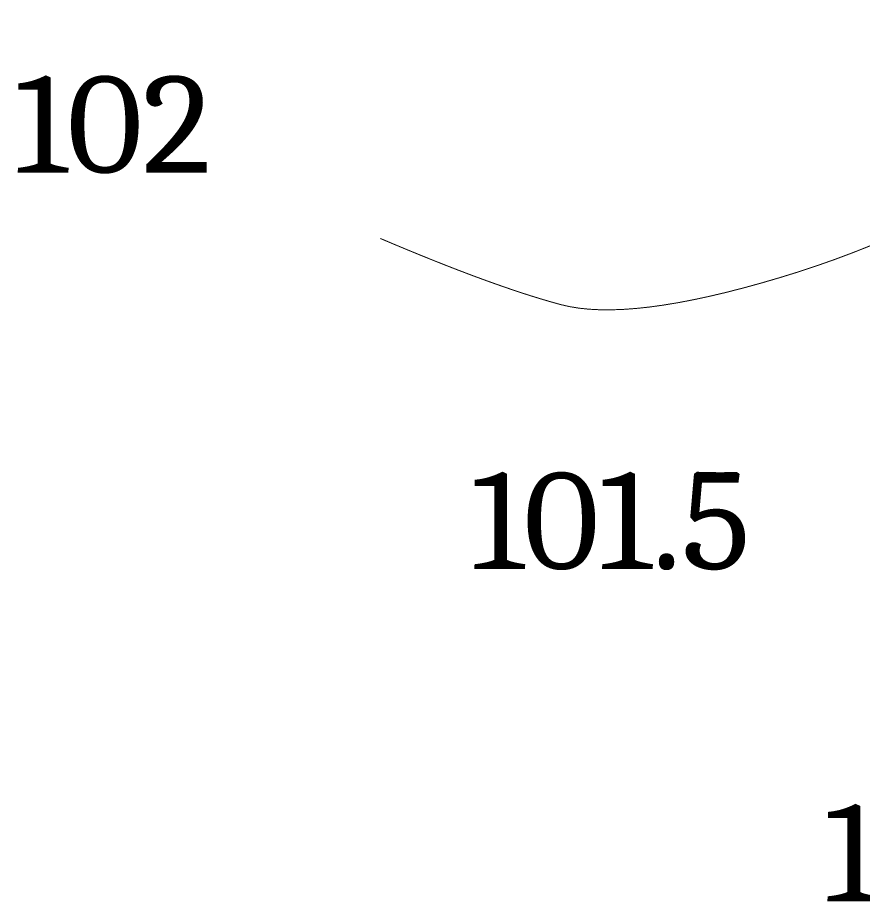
# Model space of a CAD drawing. Header units: inches. Extents: x 12 to 499, y -1 to 336.
# Drawn here: x 46.73 to 55.44, y 121.2 to 130.32 of the extents above; entities that cross this region are included whole.
import ezdxf
from ezdxf.enums import TextEntityAlignment as Align

# ---------------------------------------------------------------- set-up
doc = ezdxf.new("R2010")
doc.units = ezdxf.units.IN
doc.layers.add('PTS1-Cont-H', color=7, linetype='Continuous')
doc.styles.get("Standard").update_dxf_attribs({"font": 'Cambria.ttf'})
doc.linetypes.add('CONTOUR0102.0', pattern='A,50,-0.2,0,["102",Standard,S=1,R=0,X=0,Y=-0.5],-3', length=53.2)

msp = doc.modelspace()

# ---------------------------------------------------------------- linework, layer by layer
at = {"layer": 'PTS1-Cont-H', "color": 46, "linetype": 'CONTOUR0102.0', "const_width": 0.01, "flags": 128}
msp.add_lwpolyline([(50.4699, 128.0436), (50.6129, 127.9831), (50.7523, 127.9251), (50.8881, 127.8694), (51.0204, 127.816), (51.1492, 127.7651), (51.2743, 127.7165), (51.396, 127.6703), (51.514, 127.6265), (51.6285, 127.5851), (51.7395, 127.546), (51.8468, 127.5093), (51.9507, 127.475), (52.0509, 127.4431), (52.1476, 127.4136), (52.2408, 127.3864), (52.3304, 127.3616), (52.4215, 127.3406), (52.5193, 127.3246), (52.6237, 127.3138), (52.7347, 127.3081), (52.8524, 127.3075), (52.9768, 127.312), (53.1078, 127.3216), (53.2454, 127.3363), (53.3897, 127.3562), (53.5406, 127.3811), (53.6982, 127.4112), (53.8624, 127.4463), (54.0333, 127.4866), (54.2108, 127.532), (54.395, 127.5825), (54.5857, 127.6381), (54.7785, 127.6978), (54.9687, 127.7607), (55.1562, 127.8267), (55.3411, 127.8958), (55.5233, 127.9681), (55.7029, 128.0435), (55.8799, 128.122), (56.0542, 128.2036), (56.2259, 128.2884), (56.3949, 128.3763), (56.5613, 128.4674), (56.7251, 128.5616), (56.8862, 128.6589), (57.0447, 128.7593), (57.2005, 128.8629), (57.3538, 128.9696), (57.5057, 129.0782), (57.6577, 129.1874), (57.8098, 129.2973), (57.962, 129.4077), (58.1143, 129.5189), (58.2667, 129.6306), (58.4191, 129.743), (58.5717, 129.856), (58.7243, 129.9696), (58.8771, 130.0839), (59.0299, 130.1988), (59.1828, 130.3143), (59.3358, 130.4305), (59.4889, 130.5473), (59.6421, 130.6647), (59.7954, 130.7827), (59.9496, 130.9036), (60.1054, 131.0293), (60.2629, 131.1599), (60.422, 131.2953), (60.5828, 131.4357), (60.7453, 131.581), (60.9095, 131.7311), (61.0753, 131.8862), (61.2428, 132.0461), (61.4119, 132.2109), (61.5827, 132.3806), (61.7552, 132.5552), (61.9293, 132.7347), (62.1051, 132.9191), (62.2826, 133.1084), (62.4618, 133.3025), (62.6363, 133.4936), (62.8, 133.6735), (62.953, 133.8422), (63.0951, 133.9998), (63.2263, 134.1462), (63.3468, 134.2815), (63.4565, 134.4057), (63.5553, 134.5187), (63.6433, 134.6205), (63.7205, 134.7112), (63.7868, 134.7907), (63.8424, 134.8591), (63.8871, 134.9164), (63.921, 134.9625), (63.9441, 134.9974), (63.9564, 135.0213), (63.9631, 135.039), (63.9698, 135.056), (63.9763, 135.072), (63.9826, 135.0872), (63.9888, 135.1014), (63.9949, 135.1149), (64.0008, 135.1274), (64.0066, 135.139), (64.0122, 135.1498), (64.0177, 135.1597), (64.023, 135.1687), (64.0282, 135.1769), (64.0333, 135.1842), (64.0382, 135.1905), (64.0429, 135.1961), (64.0476, 135.2007), (64.0536, 135.2051), (64.0628, 135.2098), (64.0751, 135.2149), (64.0905, 135.2203), (64.1089, 135.226), (64.1305, 135.2321), (64.1551, 135.2386), (64.1828, 135.2454), (64.2137, 135.2525), (64.2476, 135.26), (64.2846, 135.2678), (64.3247, 135.276), (64.3679, 135.2845), (64.4142, 135.2934), (64.4635, 135.3026), (64.516, 135.3122), (64.5736, 135.3248), (64.6382, 135.3433), (64.71, 135.3675), (64.7889, 135.3976), (64.8749, 135.4334), (64.9679, 135.4751), (65.0681, 135.5225), (65.1754, 135.5758), (65.2898, 135.6348), (65.4113, 135.6997), (65.5399, 135.7704), (65.6756, 135.8468), (65.8184, 135.9291), (65.9683, 136.0172), (66.1253, 136.1111), (66.2894, 136.2107), (66.4719, 136.3133), (66.6842, 136.4159), (66.9261, 136.5184), (67.1978, 136.6209), (67.4992, 136.7234), (67.8304, 136.8258), (68.1912, 136.9282), (68.5818, 137.0307), (69.0021, 137.133), (69.4521, 137.2354), (69.9318, 137.3377), (70.4413, 137.44), (70.9804, 137.5423), (71.5493, 137.6446), (72.148, 137.7468), (72.7763, 137.8491), (73.4125, 137.9508), (74.0348, 138.0518), (74.643, 138.1519), (75.2373, 138.2512), (75.8176, 138.3497), (76.384, 138.4473), (76.9363, 138.5441), (77.4747, 138.64), (77.9992, 138.7352), (78.5096, 138.8295), (79.0061, 138.9229), (79.4886, 139.0155), (79.9571, 139.1073), (80.4117, 139.1983), (80.8522, 139.2884), (81.2789, 139.3777), (81.691, 139.4645), (82.0884, 139.547), (82.4709, 139.6252), (82.8386, 139.6992), (83.1914, 139.769), (83.5294, 139.8345), (83.8526, 139.8957), (84.1609, 139.9527), (84.4544, 140.0055), (84.733, 140.054), (84.9968, 140.0983), (85.2458, 140.1383), (85.4799, 140.174), (85.6992, 140.2056), (85.9036, 140.2328), (86.0933, 140.2559), (86.2797, 140.2754), (86.4746, 140.2922), (86.678, 140.3062), (86.8899, 140.3175), (87.1103, 140.326), (87.3392, 140.3318), (87.5765, 140.3349), (87.8224, 140.3352), (88.0767, 140.3328), (88.3396, 140.3276), (88.6109, 140.3197), (88.8907, 140.3091), (89.179, 140.2957), (89.4758, 140.2796), (89.7811, 140.2607), (90.0949, 140.239), (90.406, 140.2175), (90.7031, 140.1987), (90.9864, 140.1827), (91.2557, 140.1695), (91.5111, 140.1592), (91.7526, 140.1516), (91.9802, 140.1469), (92.1938, 140.145), (92.3936, 140.1459), (92.5794, 140.1496), (92.7514, 140.1561), (92.9094, 140.1654), (93.0535, 140.1775), (93.1836, 140.1924), (93.2999, 140.2102), (93.4023, 140.2307), (93.4932, 140.2624), (93.5753, 140.3134), (93.6485, 140.3839), (93.7129, 140.4738), (93.7684, 140.5831), (93.8151, 140.7119), (93.8528, 140.86), (93.8817, 141.0275), (93.9018, 141.2145), (93.913, 141.4209), (93.9153, 141.6467), (93.9087, 141.8919), (93.8933, 142.1565), (93.869, 142.4406), (93.8359, 142.744), (93.7939, 143.0669), (93.7894, 143.4112), (93.8688, 143.7789), (94.0321, 144.17), (94.2792, 144.5845), (94.6102, 145.0224), (95.0252, 145.4837), (95.5239, 145.9684), (96.1066, 146.4766), (96.7732, 147.0081), (97.5236, 147.5631), (98.358, 148.1415), (99.2762, 148.7432), (100.2782, 149.3684), (101.3642, 150.017), (102.5341, 150.689), (103.7878, 151.3844), (105.0345, 152.0832), (106.1833, 152.7651), (107.2342, 153.4301), (108.1871, 154.0784), (109.0422, 154.7098), (109.7993, 155.3245), (110.4585, 155.9223), (111.0197, 156.5033), (111.4831, 157.0675), (111.8485, 157.6148), (112.116, 158.1454), (112.2856, 158.6591), (112.3572, 159.156), (112.331, 159.6361), (112.2068, 160.0994), (111.9847, 160.5459)], dxfattribs=at)

# ---------------------------------------------------------------- texts
at = {"layer": 'PTS1-Cont-H', "color": 46}
msp.add_text('102', height=1, dxfattribs=at).set_placement((47.7098, 129.2191), align=Align.MIDDLE)
at = {"layer": 'PTS1-Cont-H', "color": 45}
msp.add_text('101.5', height=1, dxfattribs=at).set_placement((52.8478, 125.1297), align=Align.MIDDLE)
at = {"layer": 'PTS1-Cont-H', "color": 44}
msp.add_text('101', height=1, dxfattribs=at).set_placement((55.9801, 121.7045), align=Align.MIDDLE)

doc.saveas('drawing.dxf')
